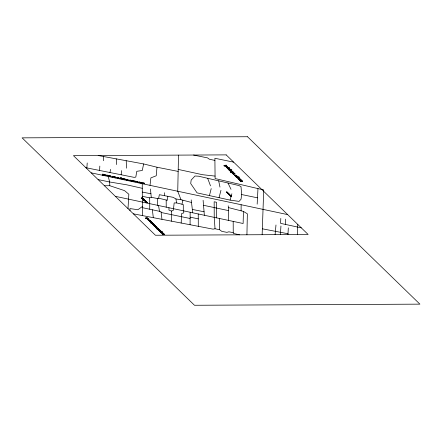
<?xml version="1.0" encoding="UTF-8"?>
<svg xmlns="http://www.w3.org/2000/svg" width="442" height="442" viewBox="0 0 442 442"><rect width="100%" height="100%" fill="white"/><g stroke="black" fill="none" stroke-linecap="round" stroke-linejoin="round"><path stroke-width="0.66" d="M121.611 178.253L121.611 178.253A0.807 0.309 14.2 0 0 120.622 178.137A0.807 0.309 14.2 0 0 120.649 178.557A0.807 0.309 14.2 0 0 121.66 178.822M190.088 224.735L190.159 212.248M104.771 174.767L105.052 175.319L104.765 175.496L104.273 175.148L104.489 174.673M105.621 175.115L105.334 174.695L105.329 175.38L106.246 175.551L105.859 175.386M110.091 175.877L109.876 176.352L110.367 176.701L110.66 176.524L110.373 175.971M111.909 176.866L111.914 176.109L112.522 176.833L112.191 176.916M112.743 176.546L112.738 176.971L113.025 176.64M113.821 176.833L114.108 177.264L114.113 176.579L113.124 176.364L113.732 176.651M118.776 178.341L118.787 177.585L119.395 178.308L119.064 178.391M121.633 178.8L121.893 178.938L121.843 178.126L120.859 177.877M128.942 180.126L128.661 179.706L128.655 180.391L129.567 180.563L129.174 180.391M133.23 180.85L133.014 181.325L133.506 181.673L133.799 181.496L133.517 180.944M135.158 181.447L135.158 181.402A2.392 0.923 14.2 0 0 134.688 181.303L134.473 181.237M135.882 181.518L135.882 181.944L136.169 181.612M136.965 181.806L137.247 182.237L137.252 181.552L136.269 181.336L136.876 181.623M137.981 182.065L137.7 181.645L137.694 182.331L138.606 182.507L138.224 182.336M139.86 182.413L139.86 182.458A2.392 0.923 14.2 0 0 139.39 182.314L139.186 182.248M140.843 182.911L140.595 182.27L141.501 183.049M141.672 182.916L141.678 182.502L141.959 182.982M142.738 182.922L143.02 183.474L142.727 183.657L142.236 183.308L142.451 182.833M178.507 155.12L177.739 191.248L180.993 199.707L191.496 202.464M246.929 234.79L247.36 213.801L243.448 211.425L228.398 207.574L228.21 205.812M243.448 211.425L243.128 223.508L115.362 196.347M297.46 234.536L297.742 224.392M262.145 234.713L263.714 189.938L215.094 178.557L214.889 158.269L233.647 162.142M164.501 195.673L164.623 192.74M280.803 218.403L280.565 223.359L301.317 227.862M181.176 223.022L181.64 213.525L183.756 212.922L183.745 210.884M99.599 170.457L99.82 166.098M257.167 204.165L257.968 188.59M287.957 234.586L288.322 227.862M128.014 208.635L128.832 194.242L124.539 190.624L109.798 185.717L104.45 185.756M280.388 234.619L280.935 225.995M86.87 167.91L87.212 162.982M98.179 155.518L143.633 163.938L156.987 167.225L156.241 175.767L150.877 177.877L150.02 185.353M275.095 234.647L275.979 225M121.174 174.767L121.572 170.612M167.827 196.309L167.38 200.298L158.661 198.209L157.396 198.557L151.269 197.254L149.689 197.872L142.307 196.303M241.669 194.546L241.039 199.226L239.067 201.397L230.078 200.11L197.066 192.872L190.706 183.546L191.165 180.082L194.977 176.01L198.585 176.198L238.774 185.502L240.995 186.552L241.669 194.546L257.493 197.828M158.661 198.209L159.363 194.69L173.198 197.336L175.949 198.983L180.993 199.707M109.953 172.524L110.583 169.385M143.633 163.938L142.274 170.496L136.793 171.308L135.799 177.093L134.147 177.364L85.87 167.711M183.308 210.79L183.281 204.552L181.988 204.226L182.889 200.182M209.436 195.579L211.21 188.601M219.039 197.69L220.961 190.309M241.105 210.828L241.133 204.723M230.078 200.11L231.879 193.762M234.343 173.341L233.906 172.75L232.912 172.64M105.058 174.739L104.655 174.557M110.666 175.944L110.296 175.761M133.804 180.916L133.434 180.734M143.026 182.894L142.644 182.712M144.49 200.773L145.479 200.773M147.335 218.961L148.634 219.193M148.6 219.271L147.33 219.022M226.58 167.579L226.199 167.341L229.381 167.512L228.332 167.518L229.022 168.004L228.464 168.303L226.558 167.695M229.067 169.993L228.685 169.756L231.873 169.932L230.818 169.938L231.514 170.419L230.951 170.722L229.055 170.131M161.949 232.277L160.739 232.061M160.744 231.973L161.987 232.177M234.039 173.292L233.487 173.369A3.481 1.343 14.2 0 0 233.299 173.054L233.243 172.966M240.26 179.33L239.708 179.408A3.481 1.343 14.2 0 0 239.514 179.093L239.453 178.993M233.266 174.12L232.912 173.861L235.271 174.043L233.708 174.093M239.481 180.159L239.133 179.9L241.492 180.082L239.929 180.132M149.589 221.116L150.302 221.503L149.573 221.215M152.54 223.978L153.252 224.37L152.523 224.072M153.971 225.37L154.683 225.757L153.954 225.47M103.726 174.656L103.478 174.684A4.995 1.928 14.2 0 1 103.141 174.651L102.312 174.667L102.627 175.032A1.166 0.453 14.2 0 0 103.55 175.236L103.975 175.082L103.179 175.082A1.304 0.503 14.2 0 1 102.98 175.038L102.583 174.789L103.135 174.778A6.823 2.635 14.2 0 0 103.384 174.805L103.787 174.828M134.014 180.966L135.186 181.192M138.716 181.977L139.882 182.203M162.838 232.393L161.021 232.343A0.84 0.326 14.2 0 1 160.606 231.868A0.84 0.326 14.2 0 1 161.529 231.851A0.84 0.326 14.2 0 1 162.197 232.326A1.713 0.663 14.2 0 0 162.512 232.31L162.557 232.293M142.357 206.541L137.865 209.74L129.954 208.569L130.042 210.607M144.274 183.286L144.142 183.297A2.558 0.989 14.2 0 1 143.921 183.275A5.116 1.972 14.2 0 0 143.65 183.248L143.258 183.286L143.423 183.529A0.746 0.287 14.2 0 0 144.567 183.64L144.241 183.546M232.254 171.629L230.669 171.684L233.028 171.861L231.973 171.026L229.923 170.96L231.453 171.148A2.05 0.79 14.2 0 1 231.702 171.153L232.326 171.468M238.995 178.143L237.387 178.203L239.741 178.386L238.686 177.546L236.641 177.48L238.166 177.667A2.05 0.79 14.2 0 1 238.42 177.673L239.039 177.988M148.772 220.309L149.948 220.26L148.313 219.994M153.236 224.84C152.783 224.702 156.241 224.641 153.556 224.84M239.133 178.678L240.128 178.789L240.558 179.391A0.923 0.354 14.2 0 1 240.846 179.458L241.05 179.656A1.674 0.646 14.2 0 0 240.465 179.607L239.536 179.601A1.851 0.713 14.2 0 1 239.227 179.596M153.772 224.332L153.855 224.508A0.912 0.354 14.2 0 0 153.418 223.862A0.912 0.354 14.2 0 0 152.302 224.011A0.912 0.354 14.2 0 0 153.606 224.569M144.716 200.812L145.622 200.977M145.562 201.099L144.484 200.839M145.766 201.182L144.838 201.121M168.954 207.74L168.966 210.083L171.463 211.061L173.363 210.276L174.165 202.933L176.573 202.922L181.988 204.226M146.385 202.408L147.087 202.828M145.766 201.828L146.611 201.801L145.523 201.674M144.12 199.204L143.059 199.469L143.711 199.193L142.495 198.922L143.877 199.143M107.467 175.689L106.632 175.38L107.577 175.584M109.273 176.076L108.445 175.783L109.384 175.971M130.788 180.701L129.959 180.402L130.898 180.596M230.067 195.32L230.658 195.447M148.335 219.807C150.28 219.729 147.893 219.519 148.103 219.768M227.763 192.635L227.006 192.474L227.707 192.59M228.155 193.447L228.735 193.574M230.923 196.132L231.503 196.265M151.75 223.1C154.683 222.945 148.832 222.928 151.479 223.083M158.186 229.354C161.12 229.199 155.275 229.183 157.916 229.337M161.766 232.829C164.7 232.674 158.849 232.658 161.496 232.812M226.801 192.369L227.348 192.242L226.486 192.077M227.105 192.248L226.647 192.347L227.475 192.364M142.827 198.414L141.799 198.673L143.534 198.812L142.097 198.712L143.18 198.464L141.484 198.138L142.722 198.022L141.136 198.033L142.694 198.397M239.525 234.824L233.337 233.415L233.243 232.636L228.868 231.801L226.89 232.343L221.823 231.387L219.674 229.741L215.022 228.757L213.088 229.155L133.379 213.845M160.07 230.575L159.8 230.58M163.673 234.045L163.38 234.056A2.503 0.967 14.2 0 0 163.242 233.835L163.225 233.801M159.474 230.028L160.391 230.381M163.054 233.503L163.971 233.857M132.71 180.905L131.976 180.855M144.451 183.43L143.711 183.38M145.468 201.458L146.247 201.447L145.252 201.442M132.379 181.082L131.854 180.971M144.131 183.607L143.606 183.496M135.064 181.651L134.031 181.347M139.76 182.662L138.733 182.358M134.379 181.038L135.114 181.275M139.075 182.049L139.816 182.286M132.799 180.717L131.44 180.507L132.108 180.529M233.359 172.789L234.083 173.198M239.581 178.828L240.299 179.237M238.072 176.988L239.326 177.17L236.161 177.015C234.625 176.286 237.122 175.689 238.133 176.811M227.453 192.977L228.155 193.021L227.514 193.027M229.718 195.049C228.613 194.994 230.984 194.994 229.917 195.049M230.017 195.193L230.437 195.242L230.067 195.242M230.398 195.695L230.906 195.701L230.602 195.701M230.663 195.828L231.094 195.878L230.752 195.883M230.857 196.01L231.276 196.06L230.807 196.06M155.529 226.978C154.297 226.691 158.523 226.973 156.026 226.989A0.718 0.276 14.2 0 0 155.689 227.033M158.844 229.857L159.833 229.851L158.159 229.558M159.733 231.061C158.501 230.774 162.728 231.055 160.231 231.072A0.718 0.276 14.2 0 0 159.893 231.116M160.595 231.591L161.617 231.586L160.026 231.354M233.078 173.375L232.774 173.33A0.773 0.298 14.2 0 1 232.453 172.783L232.254 172.623M239.299 179.413L238.973 179.364A0.773 0.298 14.2 0 1 238.669 178.822M241.896 181.596C236.542 180.043 244.829 180.662 242.139 181.391M159.501 230.586L158.943 230.315M163.104 234.061L162.534 233.812M156.374 227.508L157.413 227.503L155.833 227.276M159.733 230.16L160.192 230.381M163.308 233.641L163.772 233.857M146.07 202.055L146.976 202.154L145.866 202.121L145.247 201.624M132.39 180.772L132.252 180.557M160.396 230.591L160.766 230.763A1.204 0.464 14.2 0 0 160.347 230.724L159.639 230.724A1.332 0.514 14.2 0 1 159.457 230.718A0.796 0.309 14.2 0 1 158.728 230.249M163.976 234.067L164.347 234.238M146.705 202.281L146.142 202.458L146.948 202.823M229.177 194.419L229.348 194.469A1.42 0.547 14.2 0 1 229.464 194.541L229.492 194.557M229.348 194.646L229.111 194.541M149.103 220.597L150.446 220.735L148.915 220.68L148.07 219.978M229.199 194.419L229.542 194.43M231.232 196.182L230.906 196.276M215.072 176.093L202.58 174.712L178.203 169.424M228.464 193.497L228.149 193.596M146.799 202.386L147.258 202.558M224.26 165.861L225.873 166.109L225.332 165.584L224.63 165.761A4.437 1.713 14.2 0 1 224.149 165.844M231.547 196.447L231.442 196.502A1.42 0.547 14.2 0 1 231.558 196.574L231.625 196.613M227.083 192.204L226.315 192.021L227.116 192.021M112.588 177.104L112.014 177.038M119.434 178.574L118.881 178.518M120.749 177.933L120.478 177.85L121.373 177.872M107.87 175.446L106.621 175.27L107.876 175.551M109.677 175.833L108.428 175.673L109.688 175.944M146.667 202.696L146.374 202.558M143.86 183.054L143.191 183.032L144.551 183.242M161.115 212.497L190.121 218.492M262.355 228.812L288.002 233.746M142.291 192.066L150.921 193.762M156.987 167.225L178.159 171.424M192.331 209.431L204.066 211.768M193.541 155.043L207.53 157.877L209.447 159.253L214.911 160.413M98.102 179.59L109.671 181.988L126.732 184.811L142.274 188.314M91.157 172.844L287.676 214.613M203.469 205.281L228.415 210.585M190.132 217.138L198.265 218.867M142.363 207.663L161.004 211.624L161.971 219.337M135.241 181.121L135.539 181.181M139.943 182.132L140.241 182.192M131.202 180.563L129.942 180.292L131.191 180.458A0.873 0.337 14.2 0 0 129.854 180.065A0.873 0.337 14.2 0 0 130.147 180.69A0.873 0.337 14.2 0 0 131.318 180.623M132.495 181.021L132.771 181.098M144.004 183.082L144.296 183.253M235.133 175.358L237.045 175.938L235.719 175.109L236.575 175.557A1.227 0.475 14.2 0 1 236.663 175.645L236.15 175.723A4.967 1.917 14.2 0 1 235.951 175.596L234.487 175.247A1.116 0.431 14.2 0 0 234.603 175.54A1.425 0.552 14.2 0 0 235.011 175.844L235.277 175.944A0.934 0.359 14.2 0 0 235.68 176.004L234.829 175.452M147.087 218.486L145.777 218.083A1.365 0.525 14.2 0 0 145.871 218.177L146.656 218.558M157.772 228.89L156.507 228.508A1.365 0.525 14.2 0 0 156.601 228.602L157.385 228.984A0.74 0.287 14.2 0 1 156.606 228.785A1.221 0.47 14.2 0 1 156.181 228.337L157.54 228.575A5.221 2.017 14.2 0 0 157.772 228.724L158.418 228.785L157.352 228.122A0.851 0.326 14.2 0 1 158.324 228.392L158.573 228.591M145.435 200.85L145.805 201.005M138.827 182.209L139.346 182.397A3.044 1.177 14.2 0 1 139.86 182.546M134.125 181.198L134.644 181.386A3.044 1.177 14.2 0 1 135.158 181.535M153.54 225.017L153.258 225.017M239.509 180.319L239.879 180.303M231.216 196.579L231.448 196.635M161.75 233.044L163.407 233.326L162.424 233.332A0.757 0.293 14.2 0 1 161.59 233.155A0.757 0.293 14.2 0 1 161.369 232.763M147.838 218.171L147.584 217.972A0.851 0.326 14.2 0 0 146.617 217.696L147.689 218.348L147.059 218.315A5.221 2.017 14.2 0 1 146.81 218.155L145.435 217.917A1.221 0.47 14.2 0 0 145.888 218.359A0.74 0.287 14.2 0 0 146.656 218.563M233.669 174.275L233.293 174.281M151.722 223.309L153.391 223.597L152.407 223.602A0.757 0.293 14.2 0 1 151.567 223.425A0.757 0.293 14.2 0 1 151.346 223.033M153.81 224.188L152.993 223.906L153.617 224.508M242.056 181.596L241.188 180.756A0.818 0.315 14.2 0 1 242.244 181.016A0.818 0.315 14.2 0 1 242.238 181.452M240.901 180.767L241.547 181.397M228.254 193.121L227.547 192.927M228.453 193.32L227.702 193.375M228.923 193.773L228.392 193.823M229.464 194.298L228.707 194.347M147.142 202.823L146.738 202.287L147.495 202.663M150.667 221.646L150.042 221.039L150.855 221.32M155.048 225.901L154.424 225.298L155.241 225.575M162.988 233.785L163.01 233.812A3.182 1.227 14.2 0 1 163.17 234.05M159.407 230.31L159.429 230.337A3.182 1.227 14.2 0 1 159.595 230.575M239.155 179.016L239.194 179.071A4.426 1.707 14.2 0 1 239.431 179.413M103.754 174.612L102.196 174.325A0.812 0.315 14.2 0 1 102.771 174.142L103.19 174.214A0.751 0.293 14.2 0 1 104.008 174.568A0.751 0.293 14.2 0 1 103.903 174.894M232.928 172.966L232.978 173.032A4.426 1.707 14.2 0 1 233.21 173.375M159.645 230.326L159.667 230.359A2.503 0.967 14.2 0 1 159.794 230.564M162.612 232.166L161.938 231.774L162.894 232.277M227.967 182.999L231.011 189.309M207.657 178.297L210.497 185.867M108.229 176.468L109.671 181.988L109.798 185.717M218.679 180.85L219.967 187.099M158.518 205.519L159.501 211.304M175.949 198.983L176.573 202.922M152.341 209.784L153.33 217.674M191.193 199.889L192.734 212.795M150.435 188.977L151.269 197.254M203.11 200.314L204.359 215.265M215.022 228.757L214.237 217.365L214.166 201.762L216.574 202.292L216.646 217.878M126.18 160.706L126.666 168.192M103.5 156.501L103.699 160.728M116.263 158.866L116.522 164.562M285.538 219.16L285.598 224.453M171.463 211.061L171.557 221.177M233.194 221.392L233.243 232.636M228.398 207.574L228.459 220.387M219.619 218.508L219.674 229.741M198.243 213.967L198.298 226.315M166.198 200.016L166.225 207.16M157.396 198.557L157.424 205.287M149.689 197.872L149.739 209.232M142.252 183.701L142.396 215.574M164.341 234.227A1.204 0.464 14.2 0 0 163.921 234.199L163.214 234.199A1.332 0.514 14.2 0 1 163.032 234.194A0.796 0.309 14.2 0 1 162.308 233.724M162.402 233.597A0.796 0.309 14.2 0 1 162.546 233.553M160.601 231.614A0.757 0.293 14.2 0 1 159.728 231.381A0.757 0.293 14.2 0 1 159.59 231M158.822 230.122A0.796 0.309 14.2 0 1 158.965 230.078M158.871 229.879A0.757 0.293 14.2 0 1 158.009 229.674A0.757 0.293 14.2 0 1 157.788 229.287M158.507 228.602A0.79 0.304 14.2 0 1 158.595 228.984A0.79 0.304 14.2 0 1 157.788 228.962M156.396 227.531A0.757 0.293 14.2 0 1 155.523 227.298A0.757 0.293 14.2 0 1 155.385 226.917M155.037 225.956A0.912 0.354 14.2 0 1 153.733 225.398A0.912 0.354 14.2 0 1 154.849 225.249A0.912 0.354 14.2 0 1 155.33 225.917M150.656 221.702A0.912 0.354 14.2 0 1 149.352 221.144A0.912 0.354 14.2 0 1 150.468 220.994A0.912 0.354 14.2 0 1 150.949 221.663M147.777 218.182A0.79 0.304 14.2 0 1 147.866 218.558A0.79 0.304 14.2 0 1 147.059 218.541M234.326 173.38A0.923 0.354 14.2 0 1 234.63 173.419L234.835 173.618A1.674 0.646 14.2 0 0 234.249 173.568L233.321 173.562A1.851 0.713 14.2 0 1 233.011 173.557A1.111 0.431 14.2 0 1 232.067 173.076A1.111 0.431 14.2 0 1 232.326 172.667M239.227 179.607A1.111 0.431 14.2 0 1 238.288 179.115A1.111 0.431 14.2 0 1 238.547 178.706M241.05 181.342A0.735 0.282 14.2 0 1 240.52 180.982A0.735 0.282 14.2 0 1 240.907 180.772M241.542 181.391A0.917 0.354 14.2 0 1 241.067 181.331M107.997 175.607A0.873 0.337 14.2 0 1 106.826 175.678A0.873 0.337 14.2 0 1 106.528 175.054A0.873 0.337 14.2 0 1 107.914 175.446M109.804 175.999A0.873 0.337 14.2 0 1 108.633 176.065A0.873 0.337 14.2 0 1 108.34 175.441A0.873 0.337 14.2 0 1 109.727 175.833M132.815 181.115A0.746 0.287 14.2 0 1 131.699 180.999L131.501 180.772L131.898 180.723A5.116 1.972 14.2 0 1 132.169 180.75A2.558 0.989 14.2 0 0 132.39 180.772M135.274 181.761A0.762 0.293 14.2 0 1 134.103 181.358M139.976 182.773A0.762 0.293 14.2 0 1 138.805 182.369M141.816 183.187A0.724 0.276 14.2 0 1 140.716 182.922M236.011 176.573C238.045 177.916 238.028 175.778 236.017 176.562M114.555 176.673L114.832 177.678L114.555 176.673M115.274 176.828L115.555 177.833L115.274 176.828M127.02 179.96L127.302 180.358L127.307 179.413L125.865 179.358L126.981 179.971M227.713 168.728C230.354 171.247 231.409 167.645 227.718 168.689M228.083 168.844C230.094 170.303 230.194 168.01 228.083 168.827M120.705 178.336L121.627 178.59L120.705 178.319M127.047 179.69C126.274 180.59 125.882 178.551 127.047 179.706M117.091 177.546L118.08 177.822L117.097 177.529M122.517 178.712L123.506 178.988L122.517 178.712M124.324 179.098L125.313 179.38L124.329 179.087M226.868 167.689C228.851 169.015 228.917 166.861 226.873 167.678M229.359 170.109C231.343 171.435 231.404 169.275 229.359 170.098M226.094 165.131L223.724 165.739L227.591 166.584L225.591 165.523L226.321 165.347L226.094 165.131M152.33 222.569L151.037 222.829L151.91 222.508L150.545 222.348L151.429 222.033L149.893 221.718L151.705 221.961L150.821 222.271L152.33 222.569M229.415 194.756L229.083 194.712L229.415 194.756M247.514 136.733L22.1 137.854L194.486 305.267L419.9 304.146L247.514 136.733M226.166 154.882L73.444 155.639L155.413 235.243L308.135 234.481L226.166 154.882M233.332 172.159L230.348 172.17L233.332 172.159M229.127 193.972L228.774 193.972L229.183 194.021M144.639 199.889L143.059 199.894L144.263 200.43C142.114 200.563 147.042 200.513 144.451 200.43L144.009 199.999L144.639 199.889M154.534 226.508L154.23 226.508L154.534 226.508M156.38 226.503L154.827 226.508L156.38 226.503M162.678 234.415L162.374 234.42L162.678 234.415M164.518 234.409L162.965 234.415L164.518 234.409M147.374 219.249A0.956 0.37 14.2 0 0 148.893 219.359A0.956 0.37 14.2 0 0 147.678 218.674A0.956 0.37 14.2 0 0 147.374 219.249M117.053 177.844A0.912 0.354 14.2 0 0 118.456 177.888A0.912 0.354 14.2 0 0 117.213 177.253A0.912 0.354 14.2 0 0 117.053 177.844M122.473 179.01A0.912 0.354 14.2 0 0 123.882 179.054A0.912 0.354 14.2 0 0 122.638 178.419A0.912 0.354 14.2 0 0 122.473 179.01M124.285 179.397A0.912 0.354 14.2 0 0 125.688 179.441A0.912 0.354 14.2 0 0 124.445 178.811A0.912 0.354 14.2 0 0 124.285 179.397"/></g></svg>
